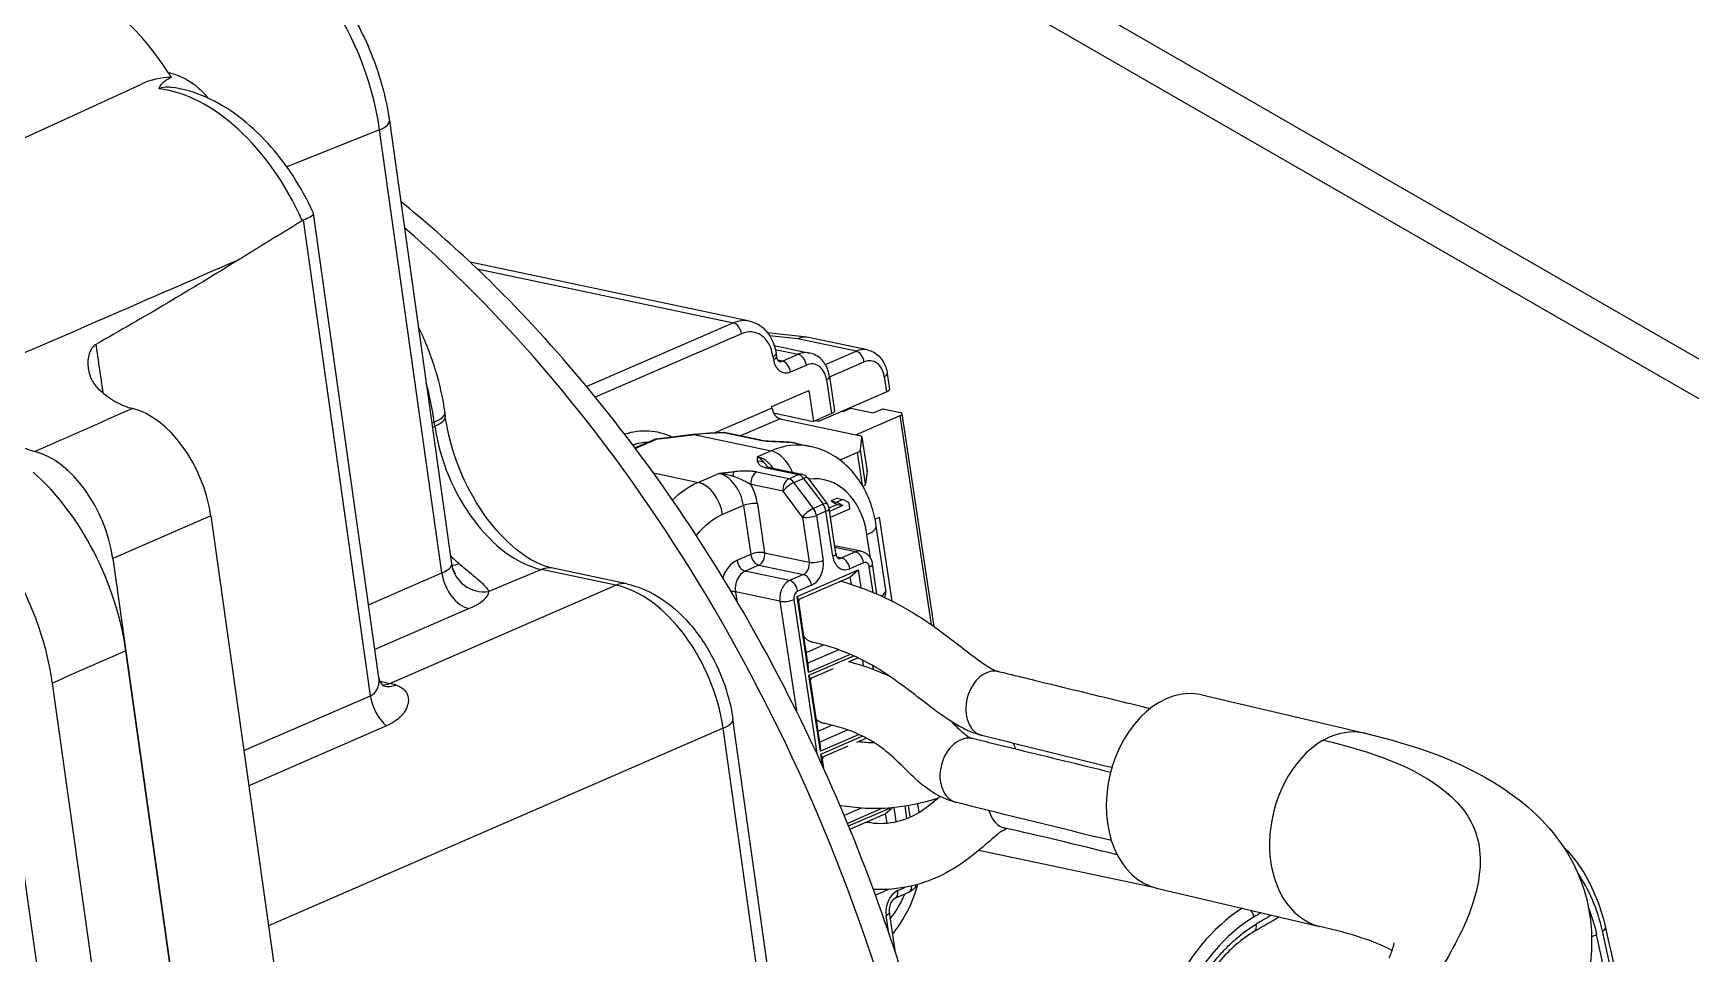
# Model space of a CAD drawing. Header units: millimetres. Extents: x 0 to 7722, y 0 to 5460.
# Drawn here: x 4668.4 to 4718.5, y 3656.6 to 3684.4 of the extents above; entities that cross this region are included whole.
import ezdxf

# ---------------------------------------------------------------- set-up
doc = ezdxf.new("R2010")
doc.units = ezdxf.units.MM
doc.header["$LTSCALE"] = 5
doc.layers.get('0').update_dxf_attribs({"linetype": 'CONTINUOUS'})

# ---------------------------------------------------------------- blocks, each defined once
blk = doc.blocks.new('RWFWFWEWEFWEFWEF')
for p, q in [((234.493, 25.215), (20.153, 148.645)), ((233.444, 24.611), (54.907, 127.424)), ((150.412, 43.706), (161.152, 48.628)), ((168.358, 47.241), (165.552, 46.125)), ((170.243, 33.84), (168.358, 47.241)), ((168.656, 47.515), (170.54, 34.114)), ((168.339, 30.669), (166.364, 44.716)), ((168.08, 30.128), (166.056, 44.518)), ((179.552, 41.458), (171.096, 43.245)), ((171.311, 43.041), (179.066, 41.402)), ((179.066, 41.402), (174.626, 39.479)), ((159.778, 40.754), (159.983, 39.295)), ((179.31, 41.078), (174.887, 39.162)), ((181.292, 40.971), (180.098, 41.107)), ((181.013, 40.919), (180.162, 41.016)), ((180.3, 40.721), (181.376, 40.493)), ((182.778, 40.546), (181.013, 40.919)), ((183.125, 40.586), (181.334, 40.964)), ((180.262, 40.391), (180.276, 40.297)), ((180.333, 40.601), (181.029, 40.454)), ((180.356, 40.478), (180.37, 40.384)), ((180.551, 40.246), (180.405, 40.277)), ((180.551, 40.246), (181.029, 40.454)), ((180.795, 39.922), (181.274, 40.129)), ((181.847, 40.143), (182.778, 40.546)), ((181.975, 39.768), (183.022, 40.222)), ((181.879, 39.692), (182.033, 38.659)), ((181.973, 39.779), (182.128, 38.746)), ((183.628, 39.785), (183.698, 39.315)), ((183.722, 39.872), (183.792, 39.402)), ((180.226, 38.876), (181.349, 39.363)), ((181.349, 39.363), (181.489, 38.424)), ((181.646, 38.427), (183.698, 39.315)), ((170.332, 38.687), (170.349, 38.566)), ((180.233, 38.829), (178.508, 38.082)), ((180.233, 38.829), (180.226, 38.876)), ((180.283, 38.679), (181.489, 38.424)), ((182.033, 38.659), (181.489, 38.424)), ((182.36, 38.736), (182.4, 38.727)), ((182.4, 38.727), (182.618, 38.821)), ((182.618, 38.821), (183.292, 38.679)), ((183.292, 38.679), (183.582, 38.804)), ((183.582, 38.804), (184.121, 38.69)), ((185.135, 32.22), (184.174, 38.657)), ((170.016, 38.405), (169.941, 38.376)), ((169.958, 38.253), (170.033, 38.284)), ((170.033, 38.284), (170.016, 38.405)), ((180.477, 38.505), (179.279, 37.986)), ((180.477, 38.505), (182.875, 37.998)), ((181.545, 38.448), (181.646, 38.427)), ((181.637, 38.488), (181.646, 38.427)), ((182.773, 38.019), (184.111, 38.599)), ((185.055, 32.276), (184.111, 38.599)), ((176.655, 37.868), (176.09, 37.624)), ((176.732, 37.875), (176.105, 37.603)), ((177.914, 38.019), (176.732, 37.875)), ((177.919, 38.036), (176.738, 37.891)), ((177.914, 38.019), (180.211, 37.534)), ((179.837, 37.856), (178.774, 38.08)), ((179.9, 37.855), (178.837, 38.079)), ((180.951, 37.762), (181.39, 37.669)), ((182.913, 37.564), (182.954, 37.94)), ((182.954, 37.948), (183.108, 36.915)), ((182.954, 37.94), (183.108, 36.907)), ((180.211, 37.534), (179.797, 37.355)), ((182.818, 37.485), (182.289, 37.256)), ((182.967, 36.485), (182.818, 37.485)), ((183.067, 36.531), (182.913, 37.564)), ((176.645, 36.867), (178.007, 36.58)), ((178.637, 36.853), (178.007, 36.58)), ((179.193, 36.911), (179.193, 36.911)), ((180.742, 36.688), (179.773, 36.893)), ((180.063, 37.019), (181.032, 36.814)), ((180.068, 37.093), (180.068, 37.093)), ((180.167, 37.031), (181.136, 36.826)), ((180.742, 36.688), (181.032, 36.814)), ((180.897, 36.576), (181.187, 36.701)), ((181.187, 36.701), (181.777, 35.918)), ((181.314, 36.713), (181.903, 35.93)), ((183.108, 36.907), (183.067, 36.531)), ((180.566, 36.313), (179.598, 36.517)), ((181.156, 35.529), (180.566, 36.313)), ((181.487, 35.793), (180.897, 36.576)), ((179.37, 35.88), (178.74, 35.607)), ((179.37, 35.88), (179.591, 34.401)), ((179.79, 35.931), (180.011, 34.453)), ((181.777, 35.918), (181.487, 35.793)), ((181.866, 35.707), (181.576, 35.581)), ((182.069, 34.345), (181.866, 35.707)), ((182.209, 35.913), (181.959, 35.804)), ((182.164, 34.432), (181.961, 35.794)), ((182.378, 35.877), (181.974, 35.702)), ((182, 35.526), (182.589, 35.781)), ((182.206, 36.099), (182.021, 36.018)), ((182.021, 36.018), (182.209, 35.913)), ((182.021, 36.018), (182.19, 35.983)), ((182.375, 36.063), (182.19, 35.983)), ((182.19, 35.983), (182.378, 35.877)), ((182.206, 36.099), (182.375, 36.063)), ((182.209, 35.913), (182.378, 35.877)), ((182.563, 35.957), (182.375, 36.063)), ((182.589, 35.781), (182.563, 35.957)), ((163.253, 35.573), (160.291, 34.273)), ((163.253, 35.573), (165.572, 19.086)), ((181.156, 35.529), (181.36, 34.168)), ((181.576, 35.581), (181.779, 34.219)), ((183.352, 35.472), (183.489, 35.531)), ((183.678, 33.327), (183.389, 35.26)), ((183.868, 32.987), (183.489, 35.531)), ((182.934, 34.495), (182.129, 34.665)), ((183.212, 34.288), (183.106, 34.999)), ((160.291, 34.273), (167.059, -13.851)), ((179.591, 34.401), (179.174, 34.221)), ((180.011, 34.453), (181.36, 34.168)), ((182.761, 34.475), (182.138, 34.607)), ((182.199, 34.325), (182.344, 34.294)), ((182.761, 34.475), (182.344, 34.294)), ((183.005, 34.15), (182.588, 33.97)), ((183.409, 33.201), (183.273, 34.113)), ((168.029, 32.878), (170.243, 33.84)), ((173.261, 33.946), (171.665, 33.278)), ((175.506, 33.472), (173.261, 33.946)), ((175.845, 33.508), (173.6, 33.983)), ((179.835, 34.077), (179.419, 33.896)), ((180.767, 33.611), (179.419, 33.896)), ((179.835, 34.077), (181.184, 33.792)), ((181.184, 33.792), (180.767, 33.611)), ((180.996, 33.131), (182.845, 33.931)), ((181.035, 33.034), (182.593, 33.709)), ((182.593, 33.709), (182.845, 33.931)), ((182.593, 33.709), (182.625, 33.497)), ((182.845, 33.931), (182.925, 33.394)), ((183.294, 33.25), (183.178, 34.026)), ((168.667, 30.501), (175.506, 33.472)), ((179.126, 33.27), (179.167, 32.994)), ((180.475, 32.985), (179.126, 33.27)), ((181.34, 30.831), (180.996, 33.131)), ((181.035, 33.034), (180.996, 33.131)), ((181.428, 33.468), (181.012, 33.287)), ((171.069, 32.763), (168.219, 31.525)), ((180.475, 32.985), (180.97, 29.667)), ((180.895, 33.037), (181.59, 28.378)), ((181.322, 31.11), (181.035, 33.034)), ((181.273, 31.436), (181.794, 31.662)), ((167.059, -13.851), (160.683, 31.486)), ((182.257, 31.515), (181.322, 31.11)), ((181.322, 31.11), (181.34, 30.831)), ((182.603, 31.378), (181.34, 30.831)), ((181.352, 30.746), (182.706, 31.332)), ((182.551, 31.152), (182.831, 31.274)), ((182.967, 31.207), (182.992, 31.035)), ((181.696, 28.447), (181.352, 30.746)), ((181.39, 30.65), (181.352, 30.746)), ((181.39, 30.65), (182.09, 30.953)), ((181.678, 28.726), (181.39, 30.65)), ((183.277, 31.04), (183.293, 30.929)), ((183.663, 30.778), (183.659, 30.805)), ((164.622, -13.291), (158.461, 30.511)), ((164.253, 28.466), (168.08, 30.128)), ((168.37, 30.564), (168.667, 30.501)), ((193.242, 30.15), (198.181, 28.99)), ((168.573, 29.218), (164.402, 27.406)), ((178.753, 29.142), (164.998, 23.168)), ((182.885, -0.239), (178.753, 29.142)), ((183.11, 0.553), (179.05, 29.416)), ((181.629, 29.052), (182.046, 29.233)), ((182.525, 29.092), (181.678, 28.726)), ((157.055, 28.622), (162.895, -12.894)), ((181.678, 28.726), (181.696, 28.447)), ((182.867, 28.954), (181.696, 28.447)), ((181.708, 28.362), (182.966, 28.907)), ((181.746, 28.266), (182.534, 28.607)), ((182.797, 28.721), (183.086, 28.846)), ((181.761, 28.006), (181.708, 28.362)), ((181.746, 28.266), (181.708, 28.362)), ((181.797, 27.928), (181.746, 28.266)), ((182.293, 26.801), (182.306, 26.807)), ((182.928, 26.729), (182.417, 26.508)), ((183.559, 26.715), (182.519, 26.265)), ((182.55, 26.188), (183.803, 26.731)), ((183.661, 26.556), (183.866, 26.737)), ((183.918, 26.743), (183.981, 26.319)), ((184.314, 26.419), (184.258, 26.789)), ((184.415, 26.461), (184.363, 26.807)), ((184.682, 26.601), (184.643, 26.862)), ((182.59, 26.092), (183.661, 26.556)), ((183.178, 26.293), (183.17, 26.344)), ((183.661, 26.556), (183.703, 26.275)), ((186.494, 25.455), (191.733, 24.348)), ((183.782, 24.274), (183.365, 24.093)), ((183.958, 24.003), (184.375, 24.184)), ((184.041, 24.236), (184.273, 24.336)), ((191.87, 24.309), (196.809, 23.149)), ((183.772, 22.938), (183.69, 23.484)), ((183.966, 22.356), (183.785, 23.571))]:
    blk.add_line(p, q)
for centre, start, end in [((176.774, 37.593), 96.9856, 113.4164), ((178.775, 37.786), 78.0679, 89.7059), ((181.074, 36.532), 36.9917, 78.0679), ((181.664, 35.749), 8.4892, 36.9917)]:
    blk.add_arc(centre, 0.3, start, end)
for centre, major_axis, ratio, start_param, end_param in [((164.293, 48.085), (-2.299, 5.543), 0.621037, 4.312255, 5.882366), ((159.307, 46.103), (2.315, -5.536), 0.616637, 1.845503, 2.739112), ((163.506, 43.198), (-2.286, 5.46), 0.616333, 6.049034, 6.303681), ((162.761, 42.886), (-2.275, 5.435), 0.616333, 4.751321, 5.955343), ((162.149, 17.938), (-13.323, 31.846), 0.616437, 5.660361, 5.660362), ((167.665, 47.375), (0.99, 0.139), 0.308594, 5.443468, 6.283185), ((166.074, 44.261), (0.157, 0.252), 0.712869, 0.794665, 0.950399), ((162.155, 17.952), (-13.325, 31.83), 0.616333, 4.519492, 5.388895), ((179.262, 40.088), (0.289, 1.37), 0.724502, 0, 0.474703), ((179.108, 41.121), (0.119, -0.275), 0.613059, 1.160613, 2.73141), ((179.465, 40.045), (0.227, 1.076), 0.724502, 5.187092, 6.757889), ((181.153, 39.981), (-0.16, -0.988), 0.672927, 3.109504, 3.584207), ((180.06, 40.433), (0.297, 0.044), 0.315049, 5.414661, 6.283185), ((180.074, 40.34), (0.297, 0.044), 0.315049, 5.414673, 6.283185), ((180.711, 40.485), (-0.124, -0.587), 0.724502, 5.187092, 6.757889), ((180.509, 40.528), (-0.062, -0.294), 0.724502, 0, 0.474703), ((180.593, 39.965), (0.119, -0.275), 0.613059, 1.160626, 2.73141), ((181.169, 39.515), (0.207, 0.978), 0.724502, 0, 0.474703), ((181.071, 40.172), (0.119, -0.275), 0.613059, 1.160613, 2.73141), ((181.372, 39.472), (0.145, 0.685), 0.724502, 5.187092, 6.757889), ((182.918, 39.608), (0.207, 0.978), 0.724502, 0, 0.474703), ((182.82, 40.265), (-0.119, 0.275), 0.613059, 4.302205, 5.873002), ((183.12, 39.565), (0.145, 0.685), 0.724502, 5.187092, 6.757889), ((181.677, 39.735), (0.297, 0.044), 0.315049, 5.41466, 6.283185), ((183.426, 39.827), (0.297, 0.044), 0.315049, 5.41466, 6.283185), ((165.97, 39.26), (2.288, -5.548), 0.61757, 1.171469, 1.378197), ((183.496, 39.358), (0.297, 0.044), 0.315049, 5.414661, 6.283185), ((157.596, 40.323), (-1.157, 2.768), 0.616465, 1.85827, 2.709172), ((161.229, 35.999), (-1.157, 2.768), 0.616637, 4.310594, 5.856143), ((169.342, 38.548), (0.99, 0.139), 0.308594, 5.417288, 6.283185), ((180.435, 38.786), (0.119, -0.275), 0.613059, 4.302206, 5.873002), ((181.831, 38.702), (0.297, 0.044), 0.315049, 5.414661, 6.283185), ((183.976, 38.628), (0.198, 0.03), 0.315049, 5.414661, 6.985457), ((169.359, 38.427), (0.99, 0.139), 0.308594, 5.417288, 6.283185), ((172.731, 37.714), (-1.545, 3.69), 0.616333, 1.16813, 2.738926), ((176.052, 34.62), (0.734, 3.473), 0.724502, 6.109146, 6.671973), ((176.255, 34.577), (0.672, 3.18), 0.724502, 0.190493, 0.379962), ((176.774, 37.593), (-0.119, 0.275), 0.613059, 5.873002, 6.283185), ((176.774, 37.593), (-0.036, 0.298), 0.078803, 0, 0.321544), ((178.39, 34.824), (-4.565, -0.575), 0.702017, 4.540233, 4.72833), ((177.956, 37.738), (-0.036, 0.298), 0.078803, 0, 0.321544), ((178.775, 37.786), (0.002, 0.3), 0.036048, 0, 0.196167), ((178.775, 37.786), (0.062, 0.294), 0.724502, 0, 0.286497), ((179.838, 37.561), (0.062, 0.294), 0.724502, 0.000326, 0.286497), ((180.687, 34.343), (0.703, 3.327), 0.724502, 0, 0.474703), ((180.702, 37.497), (0.028, 0.299), 0.686801, 6.203305, 6.283036), ((180.249, 34.435), (0.703, 3.327), 0.724502, 0, 0.08421), ((182.657, 37.904), (0.297, 0.044), 0.315049, 6.200059, 6.985457), ((158.267, 34.698), (-1.157, 2.768), 0.616637, 4.310594, 5.850667), ((179.838, 36.934), (-0.294, -0.061), 0.948939, 3.958146, 4.659892), ((179.923, 36.51), (-0.358, 0.826), 0.613059, 5.075982, 5.873002), ((180.337, 36.689), (-0.358, 0.826), 0.613059, 4.684848, 5.873002), ((182.616, 37.527), (0.297, 0.044), 0.315049, 5.414661, 6.200059), ((156.635, 32.338), (-2.315, 5.536), 0.616637, 4.310594, 5.381268), ((178.763, 36.008), (0.358, -0.826), 0.613059, 1.160613, 2.73141), ((179.113, 36.62), (-0.027, 0.299), 0.173354, 0.32563, 1.027363), ((179.815, 36.611), (0.062, 0.294), 0.724512, 0.474665, 2.045376), ((180.105, 36.737), (0.062, 0.294), 0.724486, 0.000047, 0.474757), ((180.784, 36.407), (0.062, 0.294), 0.724502, 0.474703, 2.0455), ((180.784, 36.407), (0.119, -0.275), 0.613059, 1.946011, 2.73141), ((181.074, 36.532), (0.062, 0.294), 0.724502, 0, 0.474703), ((181.074, 36.532), (-0.119, 0.275), 0.613059, 5.087604, 5.873002), ((181.074, 36.532), (0.24, 0.181), 0.289527, 0, 0.875659), ((181.294, 34.214), (0.517, 2.446), 0.724502, 5.187092, 6.540855), ((182.812, 36.871), (0.297, 0.044), 0.315049, 6.200059, 6.283185), ((178.483, 33.388), (-0.703, -3.327), 0.724502, 3.616296, 3.952354), ((178.133, 35.735), (-0.358, 0.826), 0.613059, 4.302206, 5.873002), ((178.981, 36.102), (0.477, -1.101), 0.613059, 1.160613, 1.684232), ((180.784, 36.407), (-0.24, -0.181), 0.289527, 4.017252, 5.588048), ((182.77, 36.495), (0.297, 0.044), 0.315049, 5.468489, 6.200059), ((179.573, 35.837), (0.297, 0.044), 0.315049, 0.702272, 2.273068), ((181.374, 35.624), (0.24, 0.181), 0.289527, 0.875659, 2.446455), ((181.374, 35.624), (0.119, -0.275), 0.613059, 1.160613, 1.946011), ((181.664, 35.749), (0.24, 0.181), 0.289527, 0, 0.875659), ((181.664, 35.749), (-0.119, 0.275), 0.613059, 4.302206, 5.087604), ((181.664, 35.749), (0.297, 0.044), 0.315049, 5.414661, 6.283185), ((179.09, 33.26), (-0.517, -2.446), 0.724502, 3.616296, 4.09823), ((181.374, 35.624), (-0.297, -0.044), 0.315049, 0.702272, 2.273068), ((182.499, 35.128), (0.89, 0.133), 0.315049, 5.414661, 6.283185), ((171.532, 37.212), (1.545, -3.69), 0.616333, 5.303577, 5.404716), ((170.959, 34.896), (0.646, 0.764), 0.502676, 3.597742, 3.918684), ((179.286, 33.47), (0.165, 0.783), 0.724502, 0.474703, 1.434472), ((179.377, 34.178), (0.119, -0.275), 0.613059, 4.30221, 5.873002), ((179.793, 34.359), (0.297, 0.044), 0.315049, 0.702272, 2.273068), ((179.793, 34.359), (-0.119, 0.275), 0.613059, 1.160613, 2.73141), ((179.793, 34.359), (-0.062, -0.294), 0.724502, 0.474703, 2.0455), ((181.142, 34.074), (0.062, 0.294), 0.724502, 3.616296, 5.187092), ((181.577, 34.262), (0.297, 0.044), 0.315049, 3.843864, 5.414648), ((181.344, 34.031), (0.124, 0.587), 0.724502, 3.616296, 5.187092), ((181.867, 34.388), (0.297, 0.044), 0.315049, 5.414674, 6.283185), ((182.504, 34.533), (-0.124, -0.587), 0.724502, 5.187092, 6.757889), ((182.302, 34.576), (-0.062, -0.294), 0.724502, 0, 0.474703), ((182.386, 34.013), (0.119, -0.275), 0.613059, 1.160626, 2.73141), ((182.831, 34.005), (0.103, 0.489), 0.724502, 0, 0.474703), ((182.803, 34.193), (-0.119, 0.275), 0.613059, 4.302205, 5.873002), ((183.033, 33.963), (0.041, 0.196), 0.724502, 5.187092, 6.757889), ((182.976, 34.068), (0.297, 0.044), 0.315049, 5.414659, 6.283185), ((169.55, 33.974), (0.99, 0.139), 0.308594, 5.443468, 6.230624), ((170.937, 33.705), (0.398, -0.917), 0.635087, 4.301412, 5.872208), ((171.532, 34.22), (-1, 0.029), 0.94988, 0.160543, 1.731339), ((173.393, 33.004), (0.207, 0.978), 0.724502, 0, 0.464203), ((179.489, 33.427), (-0.103, -0.489), 0.724502, 3.616296, 5.187092), ((180.837, 33.142), (0.103, 0.489), 0.724502, 0.474703, 2.0455), ((180.809, 33.33), (0.119, -0.275), 0.613059, 1.160612, 2.73141), ((181.226, 33.51), (-0.119, 0.275), 0.613059, 4.302219, 5.873002), ((169.683, 33.032), (1.981, 0.279), 0.308594, 5.443468, 6.230624), ((175.638, 32.53), (0.207, 0.978), 0.724502, 0, 0.464203), ((176.036, 29.704), (-1.557, 3.685), 0.621143, 4.307541, 5.878337), ((178.909, 33.176), (-0.297, -0.044), 0.315049, 3.843864, 4.35929), ((181.04, 33.099), (0.041, 0.196), 0.724502, 0.474703, 2.0455), ((182.788, 33.194), (0.89, 0.133), 0.315049, 5.674168, 6.283185), ((180.692, 33.079), (-0.297, -0.044), 0.315049, 0.702272, 2.273069), ((181.714, 32.712), (0.215, 0.977), 0.723098, 1.385645, 1.442493), ((181.714, 32.712), (0.215, 0.977), 0.723098, 2.670154, 3.137203), ((182.047, 30.259), (0.214, 0.977), 0.726757, 1.310204, 1.364502), ((186.839, 29.894), (0.274, 0.961), 0.717566, 0.032066, 3.161695), ((168.773, 29.993), (0.398, -0.917), 0.635087, 4.301412, 5.39614), ((168.534, 31.443), (-0.207, -0.978), 0.724502, 0.165011, 0.464203), ((168.768, 31.383), (-0.29, -0.957), 0.701577, 0.013239, 0.524015), ((169.197, 26.734), (1.534, -3.694), 0.611809, 2.67168, 2.740493), ((192.556, 27.23), (-0.686, -2.92), 0.719, 3.141593, 6.283185), ((178.06, 29.277), (0.99, 0.139), 0.308594, 5.443468, 6.283185), ((182.047, 30.259), (0.214, 0.977), 0.726757, 2.741376, 3.137449), ((186.073, 27.864), (0.271, 0.962), 0.735775, 0.029437, 3.161052), ((188.243, 29.13), (0.228, 0.973), 0.725036, 2.206642, 2.405289), ((197.495, 26.07), (-0.686, -2.92), 0.719, 3.733707, 6.283185), ((197.495, 26.07), (0.686, 2.92), 0.719, 0.579779, 0.592115), ((197.495, 26.07), (0.686, 2.92), 0.719, 0, 0.579779), ((182.381, 27.809), (-0.197, -0.98), 0.723713, 4.359191, 4.432515), ((187.493, 27.103), (0.18, 0.987), 0.733358, 2.173484, 3.114481), ((201.494, 20.841), (-1.127, -5.332), 0.724502, 2.13554, 2.542442), ((184.125, 23.673), (-0.124, -0.587), 0.724502, 3.616296, 5.187092), ((182.656, 25.09), (0.517, 2.446), 0.724502, 4.102961, 4.465054), ((183.839, 24.279), (0.119, -0.275), 0.613059, 0, 1.1606), ((184.256, 24.459), (0.119, -0.275), 0.613059, 0, 1.015883), ((195.838, 18.601), (1.189, 5.626), 0.724502, 0.612562, 1.93446), ((194.621, 23.484), (-0.154, 0.257), 0.572304, 4.224862, 4.995814), ((183.488, 23.527), (0.297, 0.044), 0.315049, 5.414674, 6.283185), ((196.04, 18.558), (1.127, 5.332), 0.724502, 0.591149, 1.93446), ((202.664, -8.003), (7.257, 34.342), 0.724502, 0.582594, 0.591149), ((194.676, 23.26), (0.154, -0.257), 0.572303, 0, 1.083268), ((202.664, -8.003), (7.205, 34.097), 0.724502, 0.572001, 0.591151), ((205.158, 23.048), (0.293, 0.066), 0.368898, 5.389352, 6.283185), ((204.981, 22.949), (-0.293, -0.066), 0.368898, 1.656971, 2.247759), ((131.792, -18.174), (-21.389, -101.215), 0.724502, 1.934459, 2.13554), ((131.792, -18.174), (-21.44, -101.459), 0.724502, 1.93446, 2.13554)]:
    blk.add_ellipse(centre, major_axis=major_axis, ratio=ratio, start_param=start_param, end_param=end_param)
for points, knots in [([(163.839, 53.774), (164.309, 53.675), (164.776, 53.478), (165.676, 52.921), (166.118, 52.546), (166.931, 51.658), (167.309, 51.127), (167.935, 50), (168.192, 49.391), (168.502, 48.36), (168.597, 47.934), (168.656, 47.515)], [0, 0, 0, 0, 0.1811161, 0.1811161, 0.3703528, 0.3703528, 0.5666983, 0.5666983, 0.7599022, 0.7599022, 0.8919537, 0.8919537, 0.8919537, 0.8919537]), ([(162.063, 48.836), (161.945, 48.772), (161.854, 48.712), (161.724, 48.594), (161.69, 48.538), (161.685, 48.483)], [0, 0, 0, 0, 0.5, 0.5, 1, 1, 1, 1]), ([(162.063, 48.836), (162.046, 48.859), (162.03, 48.882), (161.997, 48.93), (161.981, 48.954), (161.965, 48.978)], [0.00000103, 0.00000103, 0.00000103, 0.00000103, 0.00896419, 0.00896419, 0.01791754, 0.01791754, 0.01791754, 0.01791754]), ([(161.965, 48.978), (162.002, 48.97), (162.038, 48.961), (162.075, 48.951), (162.19, 48.919), (162.304, 48.876), (162.417, 48.821), (162.42, 48.819), (162.424, 48.817), (162.428, 48.815), (162.54, 48.759), (162.649, 48.693), (162.751, 48.617), (162.778, 48.596), (162.806, 48.574), (162.833, 48.552), (162.902, 48.495), (162.969, 48.432), (163.032, 48.365), (163.08, 48.314), (163.126, 48.259), (163.168, 48.203)], [0.0000355, 0.0000355, 0.0000355, 0.0000355, 0.0598371, 0.0598371, 0.0598371, 0.25, 0.25, 0.25, 0.256288, 0.256288, 0.256288, 0.4477278, 0.4477278, 0.4477278, 0.5, 0.5, 0.5, 0.6344476, 0.6344476, 0.6344476, 0.7379221, 0.7379221, 0.7379221, 0.7379221]), ([(162.048, 48.529), (161.991, 48.537), (161.935, 48.539), (161.881, 48.535), (161.806, 48.529), (161.74, 48.512), (161.685, 48.483)], [0.7840474, 0.7840474, 0.7840474, 0.7840474, 0.875, 0.875, 0.875, 1, 1, 1, 1]), ([(166.362, 44.721), (166.182, 45.114), (165.974, 45.492), (165.51, 46.203), (165.253, 46.536), (164.701, 47.141), (164.405, 47.414), (163.78, 47.883), (163.451, 48.08), (162.766, 48.38), (162.411, 48.484), (162.049, 48.529)], [3.5991, 3.5991, 3.5991, 3.5991, 3.834363, 3.834363, 4.069626, 4.069626, 4.304889, 4.304889, 4.540152, 4.540152, 4.775415, 4.775415, 4.775415, 4.775415]), ([(166.056, 44.518), (166.14, 44.553), (166.209, 44.587), (166.317, 44.65), (166.35, 44.678), (166.364, 44.708), (166.365, 44.715), (166.362, 44.721)], [0.16190077, 0.16190077, 0.16190077, 0.16190077, 0.1974881, 0.1974881, 0.2361635, 0.2361635, 0.25080097, 0.25080097, 0.25080097, 0.25080097]), ([(184.586, 20.328), (183.758, 23.243), (182.667, 26.128), (180.034, 31.644), (178.492, 34.274), (175.058, 39.096), (173.167, 41.288), (170.453, 43.852), (169.732, 44.483), (168.999, 45.075)], [3.3513622, 3.3513622, 3.3513622, 3.3513622, 3.6235676, 3.6235676, 3.8957729, 3.8957729, 4.1679783, 4.1679783, 4.2638637, 4.2638637, 4.2638637, 4.2638637]), ([(164.109, 43.324), (163.405, 42.88), (162.66, 42.43), (161.233, 41.587), (160.498, 41.163), (159.778, 40.754)], [0, 0, 0, 0, 0.3087685, 0.3087685, 0.6205678, 0.6205678, 0.6205678, 0.6205678]), ([(169.531, 41.288), (169.739, 40.858), (169.915, 40.407), (170.178, 39.535), (170.273, 39.107), (170.332, 38.687)], [0.617133, 0.617133, 0.617133, 0.617133, 0.7599689, 0.7599689, 0.8923342, 0.8923342, 0.8923342, 0.8923342]), ([(179.552, 41.458), (179.638, 41.439), (179.722, 41.408), (179.877, 41.322), (179.948, 41.268), (180.074, 41.143), (180.129, 41.072), (180.222, 40.918), (180.26, 40.835), (180.321, 40.661), (180.343, 40.571), (180.356, 40.478)], [0.575904, 0.575904, 0.575904, 0.575904, 0.795123, 0.795123, 1.014341, 1.014341, 1.23356, 1.23356, 1.452778, 1.452778, 1.671997, 1.671997, 1.671997, 1.671997]), ([(159.778, 40.754), (159.764, 40.746), (159.75, 40.736), (159.72, 40.714), (159.705, 40.7), (159.634, 40.625), (159.596, 40.548), (159.536, 40.353), (159.524, 40.217), (159.551, 39.946), (159.588, 39.815), (159.702, 39.581), (159.778, 39.477), (159.875, 39.389)], [-0.1942365, -0.1942365, -0.1942365, -0.1942365, -0.1871714, -0.1871714, -0.178014, -0.178014, -0.142483, -0.142483, -0.0922027, -0.0922027, -0.0446585, -0.0446585, -0.000001, -0.000001, -0.000001, -0.000001]), ([(180.447, 40.234), (180.445, 40.235), (180.444, 40.235), (180.438, 40.238), (180.433, 40.241), (180.421, 40.253), (180.414, 40.262), (180.4, 40.286), (180.392, 40.301), (180.379, 40.338), (180.374, 40.36), (180.37, 40.384)], [3.717497, 3.717497, 3.717497, 3.717497, 3.936715, 3.936715, 4.155934, 4.155934, 4.375152, 4.375152, 4.594371, 4.594371, 4.81359, 4.81359, 4.81359, 4.81359]), ([(181.973, 39.779), (181.964, 39.844), (181.948, 39.909), (181.905, 40.033), (181.878, 40.092), (181.81, 40.204), (181.769, 40.257), (181.676, 40.35), (181.622, 40.39), (181.506, 40.455), (181.442, 40.479), (181.376, 40.493)], [4.611188, 4.611188, 4.611188, 4.611188, 4.830407, 4.830407, 5.049626, 5.049626, 5.268844, 5.268844, 5.488063, 5.488063, 5.707281, 5.707281, 5.707281, 5.707281]), ([(183.125, 40.586), (183.191, 40.572), (183.254, 40.548), (183.371, 40.483), (183.425, 40.442), (183.518, 40.349), (183.559, 40.297), (183.626, 40.185), (183.654, 40.125), (183.697, 40.001), (183.713, 39.937), (183.722, 39.872)], [0.575904, 0.575904, 0.575904, 0.575904, 0.795123, 0.795123, 1.014341, 1.014341, 1.23356, 1.23356, 1.452778, 1.452778, 1.671997, 1.671997, 1.671997, 1.671997]), ([(159.875, 39.389), (160.036, 39.242), (160.204, 39.118), (160.544, 38.925), (160.715, 38.855), (160.883, 38.814)], [0.000001, 0.000001, 0.000001, 0.000001, 0.0744319, 0.0744319, 0.1488625, 0.1488625, 0.1488625, 0.1488625]), ([(173.6, 33.983), (173.38, 34.029), (173.122, 34.132), (172.602, 34.457), (172.344, 34.666), (171.842, 35.181), (171.599, 35.488), (171.156, 36.174), (170.957, 36.554), (170.631, 37.345), (170.504, 37.757), (170.392, 38.296), (170.368, 38.432), (170.349, 38.566)], [4.712389, 4.712389, 4.712389, 4.712389, 5.026548, 5.026548, 5.310991, 5.310991, 5.598035, 5.598035, 5.889954, 5.889954, 6.183711, 6.183711, 6.283185, 6.283185, 6.283185, 6.283185]), ([(180.746, 37.793), (180.727, 37.795), (180.708, 37.796), (180.687, 37.798), (180.631, 37.802), (180.569, 37.805), (180.505, 37.807), (180.444, 37.81), (180.376, 37.812), (180.304, 37.814), (180.286, 37.815), (180.267, 37.816), (180.249, 37.816), (180.21, 37.818), (180.167, 37.82), (180.119, 37.823), (180.074, 37.826), (180.026, 37.829), (179.977, 37.834), (179.974, 37.835), (179.967, 37.835), (179.958, 37.837), (179.933, 37.839), (179.888, 37.845), (179.837, 37.856)], [-0.9999976, -0.9999976, -0.9999976, -0.9999976, -0.933757, -0.933757, -0.933757, -0.75, -0.75, -0.75, -0.5498936, -0.5498936, -0.5498936, -0.5, -0.5, -0.5, -0.3462904, -0.3462904, -0.3462904, -0.2, -0.2, -0.2, -0.1460489, -0.1460489, -0.1460489, 0, 0, 0, 0]), ([(179.9, 37.855), (179.919, 37.851), (179.943, 37.847), (180, 37.839), (180.034, 37.835), (180.111, 37.828), (180.156, 37.825), (180.253, 37.82), (180.306, 37.818), (180.418, 37.813), (180.476, 37.811), (180.595, 37.805), (180.656, 37.802), (180.717, 37.796), (180.723, 37.796), (180.73, 37.795)], [0, 0, 0, 0, 0.0106942, 0.0106942, 0.0225456, 0.0225456, 0.03628937, 0.03628937, 0.05198714, 0.05198714, 0.06995001, 0.06995001, 0.09084871, 0.09084871, 0.09345169, 0.09345169, 0.09345169, 0.09345169]), ([(180.951, 37.762), (180.937, 37.765), (180.922, 37.768), (180.893, 37.773), (180.878, 37.776), (180.849, 37.781), (180.834, 37.783), (180.804, 37.787), (180.789, 37.789), (180.76, 37.792), (180.745, 37.794), (180.73, 37.795)], [5.70728134, 5.70728134, 5.70728134, 5.70728134, 5.72412349, 5.72412349, 5.74096563, 5.74096563, 5.75780778, 5.75780778, 5.77464993, 5.77464993, 5.79148297, 5.79148297, 5.79148297, 5.79148297]), ([(183.389, 35.26), (183.356, 35.484), (183.303, 35.703), (183.157, 36.125), (183.063, 36.327), (182.834, 36.705), (182.698, 36.881), (182.385, 37.192), (182.208, 37.328), (181.819, 37.543), (181.608, 37.623), (181.39, 37.669)], [4.611188, 4.611188, 4.611188, 4.611188, 4.830407, 4.830407, 5.049626, 5.049626, 5.268844, 5.268844, 5.488063, 5.488063, 5.707281, 5.707281, 5.707281, 5.707281]), ([(179.796, 37.215), (179.793, 37.228), (179.792, 37.241), (179.791, 37.254), (179.791, 37.266), (179.791, 37.278), (179.791, 37.29), (179.792, 37.301), (179.793, 37.313), (179.794, 37.323), (179.795, 37.334), (179.796, 37.345), (179.797, 37.355)], [0, 0, 0, 0, 0.25, 0.25, 0.25, 0.5, 0.5, 0.5, 0.75, 0.75, 0.75, 1, 1, 1, 1]), ([(179.796, 37.215), (179.797, 37.212), (179.798, 37.209), (179.798, 37.206), (179.805, 37.18), (179.816, 37.155), (179.835, 37.132), (179.853, 37.11), (179.879, 37.089), (179.912, 37.071), (179.943, 37.054), (179.981, 37.039), (180.027, 37.027), (180.039, 37.024), (180.051, 37.021), (180.063, 37.019)], [0.000003, 0.000003, 0.000003, 0.000003, 0.0393405, 0.0393405, 0.0393405, 0.3574685, 0.3574685, 0.3574685, 0.657119, 0.657119, 0.657119, 0.930606, 0.930606, 0.930606, 1, 1, 1, 1]), ([(179.997, 37.178), (179.994, 37.182), (179.991, 37.185), (179.988, 37.189), (179.973, 37.206), (179.958, 37.223), (179.943, 37.238), (179.935, 37.246), (179.928, 37.253), (179.92, 37.261), (179.91, 37.27), (179.901, 37.279), (179.892, 37.287), (179.879, 37.297), (179.868, 37.307), (179.856, 37.316), (179.852, 37.319), (179.847, 37.323), (179.843, 37.326), (179.827, 37.337), (179.812, 37.347), (179.797, 37.355)], [0, 0, 0, 0, 0.041777, 0.041777, 0.041777, 0.25, 0.25, 0.25, 0.36124, 0.36124, 0.36124, 0.5, 0.5, 0.5, 0.680645, 0.680645, 0.680645, 0.75, 0.75, 0.75, 1, 1, 1, 1]), ([(180.101, 37.051), (180.071, 37.088), (180.042, 37.126), (180.011, 37.163), (180.006, 37.168), (180.002, 37.173), (179.997, 37.178)], [0.6687181, 0.6687181, 0.6687181, 0.6687181, 0.9590557, 0.9590557, 0.9590557, 1, 1, 1, 1]), ([(178.637, 36.853), (178.679, 36.858), (178.723, 36.863), (178.768, 36.869), (178.778, 36.87), (178.787, 36.871), (178.796, 36.872), (178.833, 36.876), (178.872, 36.881), (178.912, 36.885), (178.932, 36.887), (178.953, 36.89), (178.974, 36.892), (179.005, 36.895), (179.038, 36.898), (179.071, 36.901)], [0, 0, 0, 0, 0.333333, 0.333333, 0.333333, 0.400218, 0.400218, 0.400218, 0.666667, 0.666667, 0.666667, 0.79966, 0.79966, 0.79966, 1, 1, 1, 1]), ([(178.637, 36.853), (178.686, 36.851), (178.739, 36.846), (178.794, 36.837), (178.849, 36.827), (178.906, 36.815), (178.965, 36.798), (178.995, 36.79), (179.025, 36.78), (179.055, 36.77)], [0, 0, 0, 0, 0.4009479, 0.4009479, 0.4009479, 0.7997496, 0.7997496, 0.7997496, 0.9999998, 0.9999998, 0.9999998, 0.9999998]), ([(179.055, 36.77), (179.076, 36.763), (179.097, 36.756), (179.118, 36.748), (179.186, 36.723), (179.251, 36.696), (179.311, 36.668), (179.366, 36.643), (179.417, 36.618), (179.464, 36.594), (179.506, 36.572), (179.544, 36.551), (179.578, 36.53), (179.585, 36.526), (179.591, 36.521), (179.598, 36.517)], [0, 0, 0, 0, 0.095622, 0.095622, 0.095622, 0.410629, 0.410629, 0.410629, 0.695292, 0.695292, 0.695292, 0.949636, 0.949636, 0.949636, 1, 1, 1, 1]), ([(179.773, 36.893), (179.764, 36.895), (179.754, 36.897), (179.744, 36.899), (179.694, 36.908), (179.639, 36.914), (179.579, 36.917), (179.515, 36.921), (179.446, 36.921), (179.375, 36.92), (179.299, 36.918), (179.22, 36.913), (179.142, 36.907), (179.118, 36.905), (179.095, 36.903), (179.071, 36.901)], [0, 0, 0, 0, 0.052551, 0.052551, 0.052551, 0.313714, 0.313714, 0.313714, 0.599364, 0.599364, 0.599364, 0.907844, 0.907844, 0.907844, 1, 1, 1, 1]), ([(180.097, 37.054), (180.097, 37.054), (180.097, 37.053), (180.1, 37.051), (180.107, 37.048), (180.129, 37.04), (180.146, 37.035), (180.167, 37.031)], [0.01701877, 0.01701877, 0.01701877, 0.01701877, 0.021555, 0.021555, 0.03337192, 0.03337192, 0.04588168, 0.04588168, 0.04588168, 0.04588168]), ([(158.461, 30.511), (158.392, 30.998), (158.279, 31.493), (157.958, 32.505), (157.746, 33.017), (157.249, 33.979), (156.967, 34.425), (156.35, 35.236), (156.018, 35.596), (155.67, 35.904)], [-0.6414201, -0.6414201, -0.6414201, -0.6414201, -0.4862579, -0.4862579, -0.3208771, -0.3208771, -0.1596474, -0.1596474, -0.000001, -0.000001, -0.000001, -0.000001]), ([(170.54, 34.114), (170.546, 34.071), (170.556, 34.029), (170.578, 33.959), (170.59, 33.929), (170.612, 33.885), (170.621, 33.868), (170.64, 33.837), (170.647, 33.828), (170.647, 33.828)], [0, 0, 0, 0, 0.01674585, 0.01674585, 0.03154912, 0.03154912, 0.04300459, 0.04300459, 0.06047118, 0.06047118, 0.06047118, 0.06047118]), ([(170.768, 34.124), (170.879, 34.03), (170.984, 33.942), (171.082, 33.86), (171.086, 33.857), (171.089, 33.854), (171.093, 33.851), (171.187, 33.773), (171.274, 33.699), (171.35, 33.631), (171.355, 33.627), (171.359, 33.623), (171.364, 33.619), (171.441, 33.55), (171.507, 33.487), (171.558, 33.43), (171.608, 33.375), (171.644, 33.325), (171.665, 33.278)], [0, 0, 0, 0, 0.25, 0.25, 0.25, 0.259018, 0.259018, 0.259018, 0.5, 0.5, 0.5, 0.51474, 0.51474, 0.51474, 0.762876, 0.762876, 0.762876, 1, 1, 1, 1]), ([(182.164, 34.432), (182.167, 34.408), (182.173, 34.386), (182.186, 34.349), (182.193, 34.334), (182.208, 34.31), (182.215, 34.301), (182.227, 34.289), (182.231, 34.286), (182.237, 34.283), (182.239, 34.283), (182.24, 34.282)], [1.469596, 1.469596, 1.469596, 1.469596, 1.688814, 1.688814, 1.908033, 1.908033, 2.127252, 2.127252, 2.34647, 2.34647, 2.565689, 2.565689, 2.565689, 2.565689]), ([(182.934, 34.495), (182.974, 34.486), (183.013, 34.472), (183.083, 34.433), (183.114, 34.409), (183.167, 34.356), (183.189, 34.327), (183.225, 34.268), (183.239, 34.237), (183.261, 34.175), (183.268, 34.144), (183.273, 34.113)], [0.575904, 0.575904, 0.575904, 0.575904, 0.795123, 0.795123, 1.014341, 1.014341, 1.23356, 1.23356, 1.452778, 1.452778, 1.671997, 1.671997, 1.671997, 1.671997]), ([(175.845, 33.508), (176.166, 33.441), (176.48, 33.31), (177.086, 32.943), (177.381, 32.695), (177.93, 32.102), (178.186, 31.743), (178.604, 30.982), (178.773, 30.571), (178.962, 29.912), (179.015, 29.662), (179.05, 29.416)], [0, 0, 0, 0, 0.1168863, 0.1168863, 0.241064, 0.241064, 0.3733572, 0.3733572, 0.5033004, 0.5033004, 0.5805244, 0.5805244, 0.5805244, 0.5805244]), ([(182.318, 33.59), (183.089, 33.373), (183.903, 33.02), (185.098, 32.263), (185.533, 31.933), (186.162, 31.444), (186.368, 31.285), (186.674, 31.07), (186.777, 31.002), (186.91, 30.928), (186.953, 30.908), (187.007, 30.886), (187.024, 30.88), (187.048, 30.872), (187.056, 30.87), (187.067, 30.867), (187.071, 30.866), (187.076, 30.865), (187.078, 30.864), (187.081, 30.864), (187.081, 30.864), (187.082, 30.863), (187.082, 30.863), (187.082, 30.863), (187.082, 30.863), (187.084, 30.863), (187.088, 30.862), (187.09, 30.861)], [0.0551363, 0.0551363, 0.0551363, 0.0551363, 0.3816871, 0.3816871, 0.5774122, 0.5774122, 0.6749752, 0.6749752, 0.7256092, 0.7256092, 0.7528929, 0.7528929, 0.7669191, 0.7669191, 0.7739484, 0.7739484, 0.7774587, 0.7774587, 0.7792113, 0.7792113, 0.7796489, 0.7796489, 0.7798129, 0.7798129, 0.7799564, 0.7799564, 0.7810916, 0.7810916, 0.7810916, 0.7810916]), ([(183.638, 33.098), (183.645, 33.112), (183.652, 33.127), (183.674, 33.186), (183.684, 33.237), (183.681, 33.303), (183.68, 33.315), (183.678, 33.327)], [3.7832557, 3.7832557, 3.7832557, 3.7832557, 3.8364124, 3.8364124, 3.9787922, 3.9787922, 4.0101174, 4.0101174, 4.0101174, 4.0101174]), ([(186.578, 28.929), (186.566, 28.932), (186.551, 28.936), (186.49, 28.952), (186.443, 28.966), (186.259, 29.027), (186.124, 29.085), (185.67, 29.317), (185.38, 29.53), (184.506, 30.188), (183.944, 30.645), (182.75, 31.353), (182.151, 31.589), (181.496, 31.737)], [0, 0, 0, 0, 0.0053914, 0.0053914, 0.0224751, 0.0224751, 0.0738233, 0.0738233, 0.2021988, 0.2021988, 0.4713934, 0.4713934, 0.7708468, 0.7708468, 0.7708468, 0.7708468]), ([(168.08, 30.128), (168.127, 30.148), (168.168, 30.176), (168.202, 30.209), (168.237, 30.242), (168.266, 30.283), (168.288, 30.325), (168.289, 30.328), (168.291, 30.331), (168.292, 30.334), (168.312, 30.376), (168.326, 30.42), (168.335, 30.466), (168.344, 30.515), (168.348, 30.566), (168.345, 30.617), (168.344, 30.634), (168.342, 30.652), (168.339, 30.669)], [0, 0, 0, 0, 0.1196728, 0.1196728, 0.1196728, 0.2419163, 0.2419163, 0.2419163, 0.25, 0.25, 0.25, 0.3683196, 0.3683196, 0.3683196, 0.4974399, 0.4974399, 0.4974399, 0.5424339, 0.5424339, 0.5424339, 0.5424339]), ([(168.339, 30.669), (168.347, 30.615), (168.367, 30.56), (168.418, 30.48), (168.447, 30.451), (168.479, 30.427), (168.489, 30.422), (168.489, 30.422)], [0, 0, 0, 0, 0.0437155, 0.0437155, 0.0808923, 0.0808923, 0.1054539, 0.1054539, 0.1054539, 0.1054539]), ([(187.09, 30.861), (187.188, 30.838), (187.28, 30.816), (187.653, 30.724), (187.931, 30.656), (189.049, 30.383), (189.887, 30.179), (191.042, 29.897), (191.359, 29.82), (191.676, 29.742)], [0, 0, 0, 0, 0.0417822, 0.0417822, 0.1670619, 0.1670619, 0.5429001, 0.5429001, 0.6851207, 0.6851207, 0.6851207, 0.6851207]), ([(168.852, 30.453), (168.924, 30.43), (168.986, 30.401), (169.037, 30.364), (169.09, 30.327), (169.132, 30.283), (169.162, 30.236), (169.169, 30.226), (169.175, 30.215), (169.181, 30.205), (169.202, 30.165), (169.216, 30.122), (169.224, 30.077), (169.227, 30.062), (169.228, 30.047), (169.229, 30.031), (169.233, 29.987), (169.23, 29.942), (169.221, 29.897), (169.218, 29.881), (169.214, 29.864), (169.209, 29.847), (169.196, 29.801), (169.178, 29.754), (169.154, 29.709), (169.145, 29.694), (169.137, 29.679), (169.128, 29.664), (169.098, 29.616), (169.063, 29.569), (169.021, 29.525), (169.012, 29.514), (169.001, 29.503), (168.991, 29.493), (168.942, 29.444), (168.887, 29.398), (168.826, 29.356), (168.75, 29.304), (168.666, 29.258), (168.573, 29.218)], [0, 0, 0, 0, 0.111345, 0.111345, 0.111345, 0.22546, 0.22546, 0.22546, 0.25, 0.25, 0.25, 0.343374, 0.343374, 0.343374, 0.375, 0.375, 0.375, 0.466053, 0.466053, 0.466053, 0.5, 0.5, 0.5, 0.593645, 0.593645, 0.593645, 0.625, 0.625, 0.625, 0.72576, 0.72576, 0.72576, 0.75, 0.75, 0.75, 0.861716, 0.861716, 0.861716, 1, 1, 1, 1]), ([(185.815, 26.898), (185.797, 26.903), (185.775, 26.909), (185.688, 26.933), (185.622, 26.954), (185.365, 27.048), (185.184, 27.144), (184.799, 27.403), (184.621, 27.568), (184.229, 27.943), (184.037, 28.145), (183.444, 28.669), (182.994, 28.938), (182.249, 29.185), (182.05, 29.234), (181.831, 29.283)], [0, 0, 0, 0, 0.0078234, 0.0078234, 0.032536, 0.032536, 0.1070596, 0.1070596, 0.2143317, 0.2143317, 0.3653707, 0.3653707, 0.6737358, 0.6737358, 0.7746951, 0.7746951, 0.7746951, 0.7746951]), ([(185.66, 29.344), (185.789, 29.215), (185.909, 29.099), (186.088, 28.947), (186.14, 28.909), (186.2, 28.875), (186.218, 28.866), (186.25, 28.853), (186.261, 28.849), (186.281, 28.843), (186.288, 28.841), (186.299, 28.838), (186.302, 28.837), (186.308, 28.836), (186.31, 28.835), (186.313, 28.835), (186.313, 28.834), (186.314, 28.834), (186.314, 28.834), (186.315, 28.834), (186.315, 28.834), (186.318, 28.833), (186.32, 28.833), (186.323, 28.832)], [0.5819751, 0.5819751, 0.5819751, 0.5819751, 0.6772148, 0.6772148, 0.7300005, 0.7300005, 0.7569749, 0.7569749, 0.7704828, 0.7704828, 0.7772725, 0.7772725, 0.7806805, 0.7806805, 0.7823899, 0.7823899, 0.7828184, 0.7828184, 0.7829793, 0.7829793, 0.7831201, 0.7831201, 0.7842047, 0.7842047, 0.7842047, 0.7842047]), ([(186.323, 28.832), (186.442, 28.804), (186.554, 28.776), (187.01, 28.665), (187.352, 28.581), (188.622, 28.271), (189.551, 28.044), (190.48, 27.818)], [0, 0, 0, 0, 0.0511546, 0.0511546, 0.2045374, 0.2045374, 0.6210405, 0.6210405, 0.6210405, 0.6210405]), ([(196.919, 28.783), (198.339, 28.449), (199.7, 27.986), (200.627, 27.215), (201.09, 26.829), (201.44, 26.37), (201.583, 25.796), (201.726, 25.222), (201.665, 24.527), (201.419, 23.791), (201.217, 23.188), (200.889, 22.547), (200.476, 21.884)], [0, 0, 0, 0, 0.125, 0.125, 0.125, 0.1875, 0.1875, 0.1875, 0.25, 0.25, 0.25, 0.3012336, 0.3012336, 0.3012336, 0.3012336]), ([(198.181, 28.99), (199.64, 28.647), (201.038, 28.182), (203.04, 26.881), (203.773, 26.234), (204.525, 24.996), (204.709, 24.583), (205.008, 23.542), (205.058, 22.914), (204.981, 21.645), (204.835, 20.984), (204.348, 19.622), (203.989, 18.928), (203.571, 18.248)], [0, 0, 0, 0, 0.605086, 0.605086, 0.978402, 0.978402, 1.138746, 1.138746, 1.363845, 1.363845, 1.612556, 1.612556, 1.888341, 1.888341, 1.888341, 1.888341]), ([(185.242, 27.02), (184.778, 26.876), (184.311, 26.782), (183.315, 26.681), (182.771, 26.726), (182.289, 26.81)], [0.4346994, 0.4346994, 0.4346994, 0.4346994, 0.6116146, 0.6116146, 0.812799, 0.812799, 0.812799, 0.812799]), ([(183.084, 26.306), (183.407, 26.256), (183.663, 26.253), (184.192, 26.362), (184.436, 26.452), (184.882, 26.722), (185.091, 26.893), (185.316, 27.082)], [0.0284847, 0.0284847, 0.0284847, 0.0284847, 0.1911974, 0.1911974, 0.3510997, 0.3510997, 0.4870901, 0.4870901, 0.4870901, 0.4870901]), ([(187.34, 26.109), (187.318, 26.096), (187.296, 26.084), (187.252, 26.061), (187.231, 26.05), (187.208, 26.039), (187.206, 26.038), (187.203, 26.037), (187.202, 26.036), (187.198, 26.035), (187.2, 26.035), (187.197, 26.034), (187.195, 26.033), (187.187, 26.029), (187.18, 26.025), (187.151, 26.008), (187.122, 25.988), (187.032, 25.917), (186.962, 25.856), (186.8, 25.712), (186.707, 25.634), (186.357, 25.339), (186.068, 25.106), (185.105, 24.511), (184.343, 24.274), (183.473, 24.264), (183.386, 24.266), (183.299, 24.271)], [0.0989322, 0.0989322, 0.0989322, 0.0989322, 0.1074396, 0.1074396, 0.1157437, 0.1157437, 0.1165218, 0.1165218, 0.1168136, 0.1168136, 0.117944, 0.117944, 0.1213353, 0.1213353, 0.1315117, 0.1315117, 0.1622035, 0.1622035, 0.2064844, 0.2064844, 0.2574174, 0.2574174, 0.4105058, 0.4105058, 0.7224047, 0.7224047, 0.7566935, 0.7566935, 0.7566935, 0.7566935]), ([(187.293, 26.119), (187.274, 26.124), (187.256, 26.127), (187.237, 26.131), (187.233, 26.131), (187.232, 26.131), (187.232, 26.131), (187.232, 26.131)], [0, 0, 0, 0, 0.01136957, 0.01136957, 0.01869934, 0.01869934, 0.01943265, 0.01943265, 0.01943265, 0.01943265]), ([(204.166, 25.576), (204.345, 25.397), (204.51, 25.198), (204.842, 24.715), (205.001, 24.422), (205.266, 23.796), (205.372, 23.462), (205.451, 23.115)], [5.7274045, 5.7274045, 5.7274045, 5.7274045, 5.8919253, 5.8919253, 6.0931359, 6.0931359, 6.2943465, 6.2943465, 6.2943465, 6.2943465]), ([(183.882, 22.917), (183.976, 23.031), (184.063, 23.151), (184.317, 23.549), (184.458, 23.847), (184.594, 24.246), (184.621, 24.335), (184.645, 24.424)], [3.5140001, 3.5140001, 3.5140001, 3.5140001, 3.6579448, 3.6579448, 3.972104, 3.972104, 4.0599273, 4.0599273, 4.0599273, 4.0599273]), ([(184.614, 24.415), (184.607, 24.401), (184.599, 24.387), (184.566, 24.335), (184.537, 24.298), (184.466, 24.234), (184.424, 24.205), (184.375, 24.184)], [2.5012602, 2.5012602, 2.5012602, 2.5012602, 2.6144747, 2.6144747, 2.928634, 2.928634, 3.2427932, 3.2427932, 3.2427932, 3.2427932]), ([(183.958, 24.003), (183.947, 23.998), (183.932, 23.99), (183.901, 23.963), (183.886, 23.947), (183.857, 23.907), (183.843, 23.884), (183.818, 23.833), (183.807, 23.804), (183.791, 23.745), (183.785, 23.713), (183.779, 23.652), (183.779, 23.622), (183.783, 23.586), (183.784, 23.579), (183.785, 23.571)], [6.181985, 6.181985, 6.181985, 6.181985, 6.471647, 6.471647, 6.712767, 6.712767, 6.951, 6.951, 7.193488, 7.193488, 7.43917, 7.43917, 7.684201, 7.684201, 7.752781, 7.752781, 7.752781, 7.752781]), ([(204.94, 23.701), (204.944, 23.689), (204.949, 23.677), (204.954, 23.666), (205.046, 23.426), (205.123, 23.173), (205.183, 22.906)], [0.8686867, 0.8686867, 0.8686867, 0.8686867, 0.8748823, 0.8748823, 0.8748823, 1, 1, 1, 1]), ([(192.213, 17.477), (192.196, 17.761), (192.197, 18.047), (192.215, 18.333), (192.225, 18.476), (192.239, 18.62), (192.257, 18.764), (192.276, 18.908), (192.299, 19.052), (192.326, 19.196), (192.353, 19.34), (192.385, 19.483), (192.421, 19.623), (192.457, 19.764), (192.496, 19.903), (192.54, 20.04), (192.584, 20.178), (192.632, 20.313), (192.685, 20.447), (192.737, 20.581), (192.794, 20.713), (192.854, 20.843), (192.914, 20.973), (192.978, 21.1), (193.045, 21.223), (193.112, 21.347), (193.183, 21.466), (193.256, 21.582), (193.33, 21.698), (193.407, 21.81), (193.487, 21.919), (193.567, 22.028), (193.651, 22.134), (193.738, 22.235), (193.824, 22.337), (193.913, 22.434), (194.004, 22.526), (194.095, 22.618), (194.188, 22.704), (194.283, 22.786), (194.473, 22.949), (194.672, 23.093), (194.879, 23.217)], [0, 0, 0, 0, 0.125099, 0.125099, 0.125099, 0.187611, 0.187611, 0.187611, 0.25, 0.25, 0.25, 0.31243, 0.31243, 0.31243, 0.375009, 0.375009, 0.375009, 0.437584, 0.437584, 0.437584, 0.5, 0.5, 0.5, 0.562423, 0.562423, 0.562423, 0.62501, 0.62501, 0.62501, 0.687592, 0.687592, 0.687592, 0.75, 0.75, 0.75, 0.812368, 0.812368, 0.812368, 0.874882, 0.874882, 0.874882, 1, 1, 1, 1]), ([(198.997, 22.419), (198.991, 22.423), (198.985, 22.426), (198.82, 22.521), (198.555, 22.641), (197.868, 22.878), (197.432, 22.999), (196.917, 23.124), (196.863, 23.136), (196.809, 23.149)], [0.6972942, 0.6972942, 0.6972942, 0.6972942, 0.705092, 0.705092, 0.8992766, 0.8992766, 1.1186897, 1.1186897, 1.1441619, 1.1441619, 1.1441619, 1.1441619]), ([(205.451, 23.115), (205.736, 21.851), (206.002, 20.576), (206.492, 18.007), (206.717, 16.712), (207.127, 14.104), (207.312, 12.791), (207.64, 10.15), (207.784, 8.821), (208.031, 6.15), (208.133, 4.807), (208.215, 3.459)], [0.0111612, 0.0111612, 0.0111612, 0.0111612, 0.0513771, 0.0513771, 0.0915931, 0.0915931, 0.131809, 0.131809, 0.172025, 0.172025, 0.212241, 0.212241, 0.212241, 0.212241]), ([(194.83, 23.002), (194.452, 22.776), (194.085, 22.46), (193.459, 21.725), (193.187, 21.306), (192.749, 20.4), (192.576, 19.903), (192.449, 19.336), (192.436, 19.274), (192.387, 19.023), (192.358, 18.832), (192.297, 18.272), (192.288, 17.899), (192.31, 17.538)], [0, 0, 0, 0, 0.1658099, 0.1658099, 0.3212195, 0.3212195, 0.4762257, 0.4762257, 0.4954016, 0.4954016, 0.5530164, 0.5530164, 0.6653271, 0.6653271, 0.6653271, 0.6653271]), ([(198.909, 22.198), (198.989, 22.377), (199.031, 22.514), (199.057, 22.632), (199.059, 22.653), (199.059, 22.653)], [0, 0, 0, 0, 0.1152046, 0.1152046, 0.1856534, 0.1856534, 0.1856534, 0.1856534])]:
    blk.add_open_spline(points, degree=3, knots=knots)
for points, degree in [([(162.049, 48.529), (162.049, 48.529), (162.048, 48.529), (162.048, 48.529)], 3), ([(164.109, 43.324), (164.992, 43.88), (166.019, 44.499)], 2), ([(155.842, 39.729), (158.598, 40.926), (161.354, 42.125), (164.109, 43.324)], 3), ([(160.883, 38.814), (159.899, 38.379), (158.916, 37.945), (157.932, 37.511)], 3), ([(177.919, 38.036), (178.203, 38.07), (178.49, 38.087), (178.777, 38.086)], 3), ([(170.541, 34.097), (170.542, 34.103), (170.541, 34.108), (170.54, 34.114)], 3), ([(170.54, 34.114), (170.54, 34.114), (170.54, 34.114), (170.54, 34.114)], 3), ([(181.496, 31.737), (181.456, 31.746), (181.416, 31.754), (181.376, 31.763)], 3), ([(160.683, 31.486), (159.942, 31.161), (159.201, 30.836), (158.461, 30.511)], 3), ([(182.569, 31.16), (182.981, 31.05), (183.39, 30.906), (183.775, 30.727)], 3), ([(168.339, 30.669), (168.339, 30.669), (168.339, 30.669), (168.339, 30.669)], 3), ([(168.339, 30.669), (168.339, 30.669), (168.339, 30.669), (168.339, 30.669)], 3), ([(181.831, 29.283), (181.791, 29.292), (181.751, 29.301), (181.711, 29.31)], 3), ([(185.663, 29.341), (185.663, 29.341), (185.663, 29.341), (185.664, 29.342)], 3), ([(182.851, 28.744), (183.01, 28.722), (183.163, 28.71), (183.321, 28.709)], 3), ([(190.517, 27.953), (189.225, 28.266), (187.919, 28.587), (186.578, 28.929)], 3), ([(190.502, 25.744), (188.955, 26.118), (187.401, 26.497), (185.815, 26.898)], 3), ([(190.678, 25.315), (189.419, 25.626), (188.244, 25.909), (187.293, 26.119)], 3), ([(194.83, 23.002), (195.081, 23.152), (195.333, 23.297), (195.585, 23.437)], 3)]:
    blk.add_open_spline(points, degree=degree)

msp = doc.modelspace()

# ---------------------------------------------------------------- block references
msp.add_blockref('RWFWFWEWEFWEFWEF', (4510.5, 3634.26))

doc.saveas('drawing.dxf')
